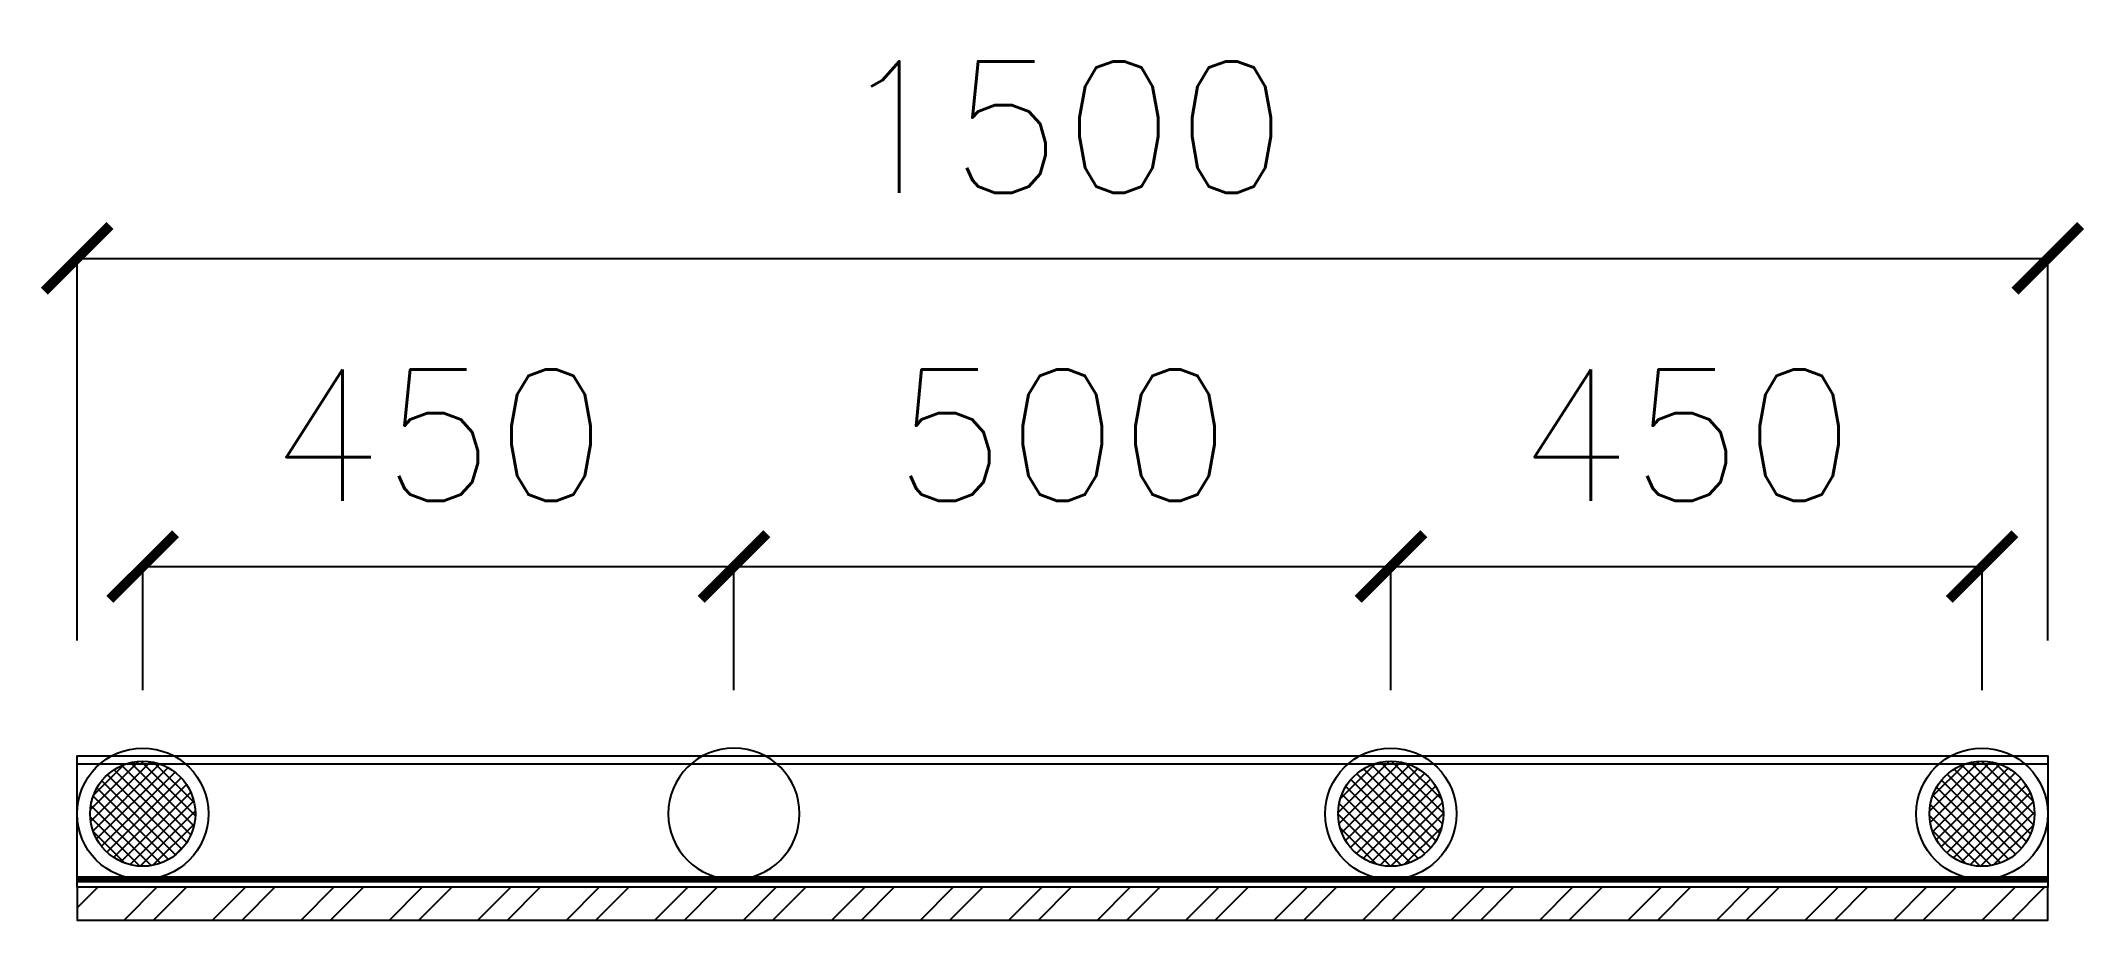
# Model space of a CAD drawing. Header units: inches. Extents: x 23 to 1579, y 13 to 682.
import ezdxf

# ---------------------------------------------------------------- set-up
doc = ezdxf.new("R2010")
doc.units = ezdxf.units.IN
doc.header["$MEASUREMENT"] = 0
doc.layers.get('Defpoints').update_dxf_attribs({"color": 36, "true_color": 0x703800})
for name, color, linetype in [('0-S1', 1, 'Continuous'), ('A-BAMBOO POLE', 2, 'Continuous'), ('A-DIMENSIONS', 30, 'Continuous'), ('A-Hatch', 8, 'Continuous'), ('AR-Bamboo Stud', 2, 'Continuous'), ('AR-Flatbar', 143, 'Continuous'), ('AR-FURNITURES', 9, 'Continuous'), ('AR-Panels', 4, 'Continuous'), ('AR-Timber Plate', 3, 'Continuous')]:
    doc.layers.add(name, color=color, linetype=linetype)
doc.layers.add('VP', color=7, linetype='Continuous', plot=False)
doc.styles.add('LEROY', font='simplex.shx')
doc.dimstyles.new('DIM100', dxfattribs={"dimscale": 0, "dimtxt": 220, "dimasz": 180, "dimexe": 220, "dimexo": 250, "dimgap": 1, "dimtad": 1, "dimtoh": 1, "dimlfac": 0.001, "dimzin": 1, "dimdsep": 46, "dimtxsty": 'LEROY', "dimblk1": 'ORIGIN', "dimblk2": 'ORIGIN', "dimsah": 1, "dimcen": 0.18, "dimclrd": 30, "dimclre": 30, "dimclrt": 7, "dimazin": 0, "dimtfac": 1, "dimtix": 1, "dimtmove": 1, "dimatfit": 3, "dimfxl": 1, "dimtvp": 1, "dimtolj": 2, "dimtzin": 0, "dimarcsym": 0})

# ---------------------------------------------------------------- blocks, each defined once
blk = doc.blocks.new('bps1')
at = {"layer": 'AR-FURNITURES'}
h = blk.add_hatch(dxfattribs=at)
h.set_pattern_fill('ANSI37', color=256, scale=2)
h.set_pattern_definition([(45, (0, 0), (-4.490128, 4.490128), []), (135, (0, 0), (-4.490128, -4.490128), [])])
edge = h.paths.add_edge_path()
edge.add_ellipse((30825.3, -11129.5), major_axis=(-28.3, 28.3), ratio=1, start_angle=0, end_angle=360, ccw=False)
at = {"layer": 'A-BAMBOO POLE', "linetype": 'Continuous'}
blk.add_circle((30825.3, -11129.5), 50, dxfattribs=at)
at = {"layer": 'AR-FURNITURES', "linetype": 'Continuous', "extrusion": (0, 0, -1)}
blk.add_ellipse((30825.3, -11129.5), major_axis=(-28.3, 28.3), ratio=1, start_param=2.356935, end_param=8.64012, dxfattribs=at)
blk = doc.blocks.new('bpns1')
at = {"layer": 'A-BAMBOO POLE', "linetype": 'Continuous'}
blk.add_circle((31425.3, -11129.1), 50, dxfattribs=at)
blk = doc.blocks.new('PANEL 1500')
at = {"layer": 'AR-Timber Plate'}
blk.add_lwpolyline([(11464, 24798.5), (11464, 24886.5), (12964, 24886.5), (12964, 24798.5)], close=True, dxfattribs=at)
at = {"layer": 'VP'}
blk.add_lwpolyline([(11464, 24792.5), (11464, 24892.5), (12964, 24892.5), (12964, 24792.5)], close=True, dxfattribs=at)
at = {"layer": 'AR-Bamboo Stud', "rotation": 90}
for p in [(384.4, -5976.8), (1334.4, -5976.8), (1784.4, -5976.8)]:
    blk.add_blockref('bps1', p, dxfattribs=at)
at = {"layer": 'AR-Bamboo Stud', "xscale": -1, "rotation": 270}
blk.add_blockref('bpns1', (23093, -6576.8), dxfattribs=at)
blk = doc.blocks.new('_ArchTick')
at = {"color": 0, "linetype": 'ByBlock', "const_width": 0.15}
blk.add_lwpolyline([(-0.5, -0.5), (0.5, 0.5)], dxfattribs=at)
blk = doc.blocks.new('*D11')
at = {"layer": 'A-DIMENSIONS', "color": 30, "transparency": 16777216}
for p, q in [((100.9, 188), (100.9, 282.2)), ((100.9, 282.2), (550.9, 282.2)), ((550.9, 188), (550.9, 282.2))]:
    blk.add_line(p, q, dxfattribs=at)
at = {"layer": 'Defpoints', "color": 0, "transparency": 16777216}
for p in [(550.9, 282.2), (100.9, 88), (550.9, 88)]:
    blk.add_point(p, dxfattribs=at)
at = {"layer": 'A-DIMENSIONS', "color": 30, "transparency": 16777216, "xscale": 50, "yscale": 50, "zscale": 50, "rotation": 180}
blk.add_blockref('_ArchTick', (100.9, 282.2), dxfattribs=at)
at = {"layer": 'A-DIMENSIONS', "color": 30, "transparency": 16777216, "xscale": 50, "yscale": 50, "zscale": 50}
blk.add_blockref('_ArchTick', (550.9, 282.2), dxfattribs=at)
at = {"layer": 'A-DIMENSIONS', "color": 3, "transparency": 16777216, "insert": (325.9, 382.2), "char_height": 100, "attachment_point": 5, "style": 'LEROY'}
blk.add_mtext('\\A2;450', dxfattribs=at)
blk = doc.blocks.new('*D12')
at = {"layer": 'A-DIMENSIONS', "color": 30, "transparency": 16777216}
for p, q in [((51, 226), (51, 516.8)), ((51, 516.8), (1551, 516.8)), ((1551, 226), (1551, 516.8))]:
    blk.add_line(p, q, dxfattribs=at)
at = {"layer": 'Defpoints', "color": 0, "transparency": 16777216}
for p in [(1551, 516.8), (51, 126), (1551, 126)]:
    blk.add_point(p, dxfattribs=at)
at = {"layer": 'A-DIMENSIONS', "color": 30, "transparency": 16777216, "xscale": 50, "yscale": 50, "zscale": 50, "rotation": 180}
blk.add_blockref('_ArchTick', (51, 516.8), dxfattribs=at)
at = {"layer": 'A-DIMENSIONS', "color": 30, "transparency": 16777216, "xscale": 50, "yscale": 50, "zscale": 50}
blk.add_blockref('_ArchTick', (1551, 516.8), dxfattribs=at)
at = {"layer": 'A-DIMENSIONS', "color": 3, "transparency": 16777216, "insert": (801, 616.8), "char_height": 100, "attachment_point": 5, "style": 'LEROY'}
blk.add_mtext('\\A2;1500', dxfattribs=at)
blk = doc.blocks.new('*D13')
at = {"layer": 'A-DIMENSIONS', "color": 30, "transparency": 16777216}
for p, q in [((550.9, 188), (550.9, 282.2)), ((550.9, 282.2), (1051, 282.2)), ((1051, 188), (1051, 282.2))]:
    blk.add_line(p, q, dxfattribs=at)
at = {"layer": 'Defpoints', "color": 0, "transparency": 16777216}
for p in [(1051, 282.2), (550.9, 88), (1051, 88)]:
    blk.add_point(p, dxfattribs=at)
at = {"layer": 'A-DIMENSIONS', "color": 30, "transparency": 16777216, "xscale": 50, "yscale": 50, "zscale": 50, "rotation": 180}
blk.add_blockref('_ArchTick', (550.9, 282.2), dxfattribs=at)
at = {"layer": 'A-DIMENSIONS', "color": 30, "transparency": 16777216, "xscale": 50, "yscale": 50, "zscale": 50}
blk.add_blockref('_ArchTick', (1051, 282.2), dxfattribs=at)
at = {"layer": 'A-DIMENSIONS', "color": 3, "transparency": 16777216, "insert": (800.9, 382.2), "char_height": 100, "attachment_point": 5, "style": 'LEROY'}
blk.add_mtext('\\A2;500', dxfattribs=at)
blk = doc.blocks.new('*D14')
at = {"layer": 'A-DIMENSIONS', "color": 30, "transparency": 16777216}
for p, q in [((1051, 188), (1051, 282.2)), ((1051, 282.2), (1501, 282.2)), ((1501, 188), (1501, 282.2))]:
    blk.add_line(p, q, dxfattribs=at)
at = {"layer": 'Defpoints', "color": 0, "transparency": 16777216}
for p in [(1501, 282.2), (1051, 88), (1501, 88)]:
    blk.add_point(p, dxfattribs=at)
at = {"layer": 'A-DIMENSIONS', "color": 30, "transparency": 16777216, "xscale": 50, "yscale": 50, "zscale": 50, "rotation": 180}
blk.add_blockref('_ArchTick', (1051, 282.2), dxfattribs=at)
at = {"layer": 'A-DIMENSIONS', "color": 30, "transparency": 16777216, "xscale": 50, "yscale": 50, "zscale": 50}
blk.add_blockref('_ArchTick', (1501, 282.2), dxfattribs=at)
at = {"layer": 'A-DIMENSIONS', "color": 3, "transparency": 16777216, "insert": (1276, 382.2), "char_height": 100, "attachment_point": 5, "style": 'LEROY'}
blk.add_mtext('\\A2;450', dxfattribs=at)

msp = doc.modelspace()

# ---------------------------------------------------------------- hatches: boundary and pattern name
at = {"layer": 'A-Hatch'}
h = msp.add_hatch(dxfattribs=at)
h.set_pattern_fill('ANSI32', color=8, scale=5)
h.set_pattern_definition([(45, (-44958.565, -3880.18), (-33.67596, 33.67596), []), (45, (-44936.114, -3880.18), (-33.67596, 33.67596), [])])
h.paths.add_polyline_path([(1551, 38), (51, 38), (51, 13), (1551, 13)])

# ---------------------------------------------------------------- linework, layer by layer
at = {"layer": '0-S1', "elevation": -18333.7}
msp.add_lwpolyline([(1551, 38), (51, 38), (51, 13), (1551, 13)], close=True, dxfattribs=at)
at = {"layer": 'AR-Flatbar', "const_width": 5, "elevation": -18333.7}
msp.add_lwpolyline([(51, 44), (1551, 44)], dxfattribs=at)

# ---------------------------------------------------------------- block references
at = {"layer": 'AR-Panels'}
msp.add_blockref('PANEL 1500', (-11413, -24754.5, -18333.7), dxfattribs=at)

# ---------------------------------------------------------------- dimensions: what is measured, and where the dimension line sits
at = {"layer": 'A-DIMENSIONS'}
for base, p1, p2, picture, middle in [((1551, 516.8, -18333.7), (51, 126, -18333.7), (1551, 126, -18333.7), '*D12', (801, 616.8, -18333.7)), ((550.9, 282.2, -18333.7), (100.9, 88, -18333.7), (550.9, 88, -18333.7), '*D11', (325.9, 382.2, -18333.7)), ((1051, 282.2, -18333.7), (550.9, 88, -18333.7), (1051, 88, -18333.7), '*D13', (800.9, 382.2, -18333.7)), ((1501, 282.2, -18333.7), (1051, 88, -18333.7), (1501, 88, -18333.7), '*D14', (1276, 382.2, -18333.7))]:
    dim = msp.add_linear_dim(base=base, p1=p1, p2=p2, dimstyle='DIM100', override={"dimscale": 1, "dimtxt": 100, "dimasz": 50, "dimexe": 0, "dimexo": 100, "dimgap": 50, "dimdec": 0, "dimlfac": 1, "dimblk1": 'ArchTick', "dimblk2": 'ArchTick', "dimclrt": 3, "dimlwd": -1, "dimlwe": -1}, dxfattribs=at)
    dim.commit()
    dim.dimension.update_dxf_attribs({"geometry": picture, "text_midpoint": middle})

doc.saveas('drawing.dxf')
